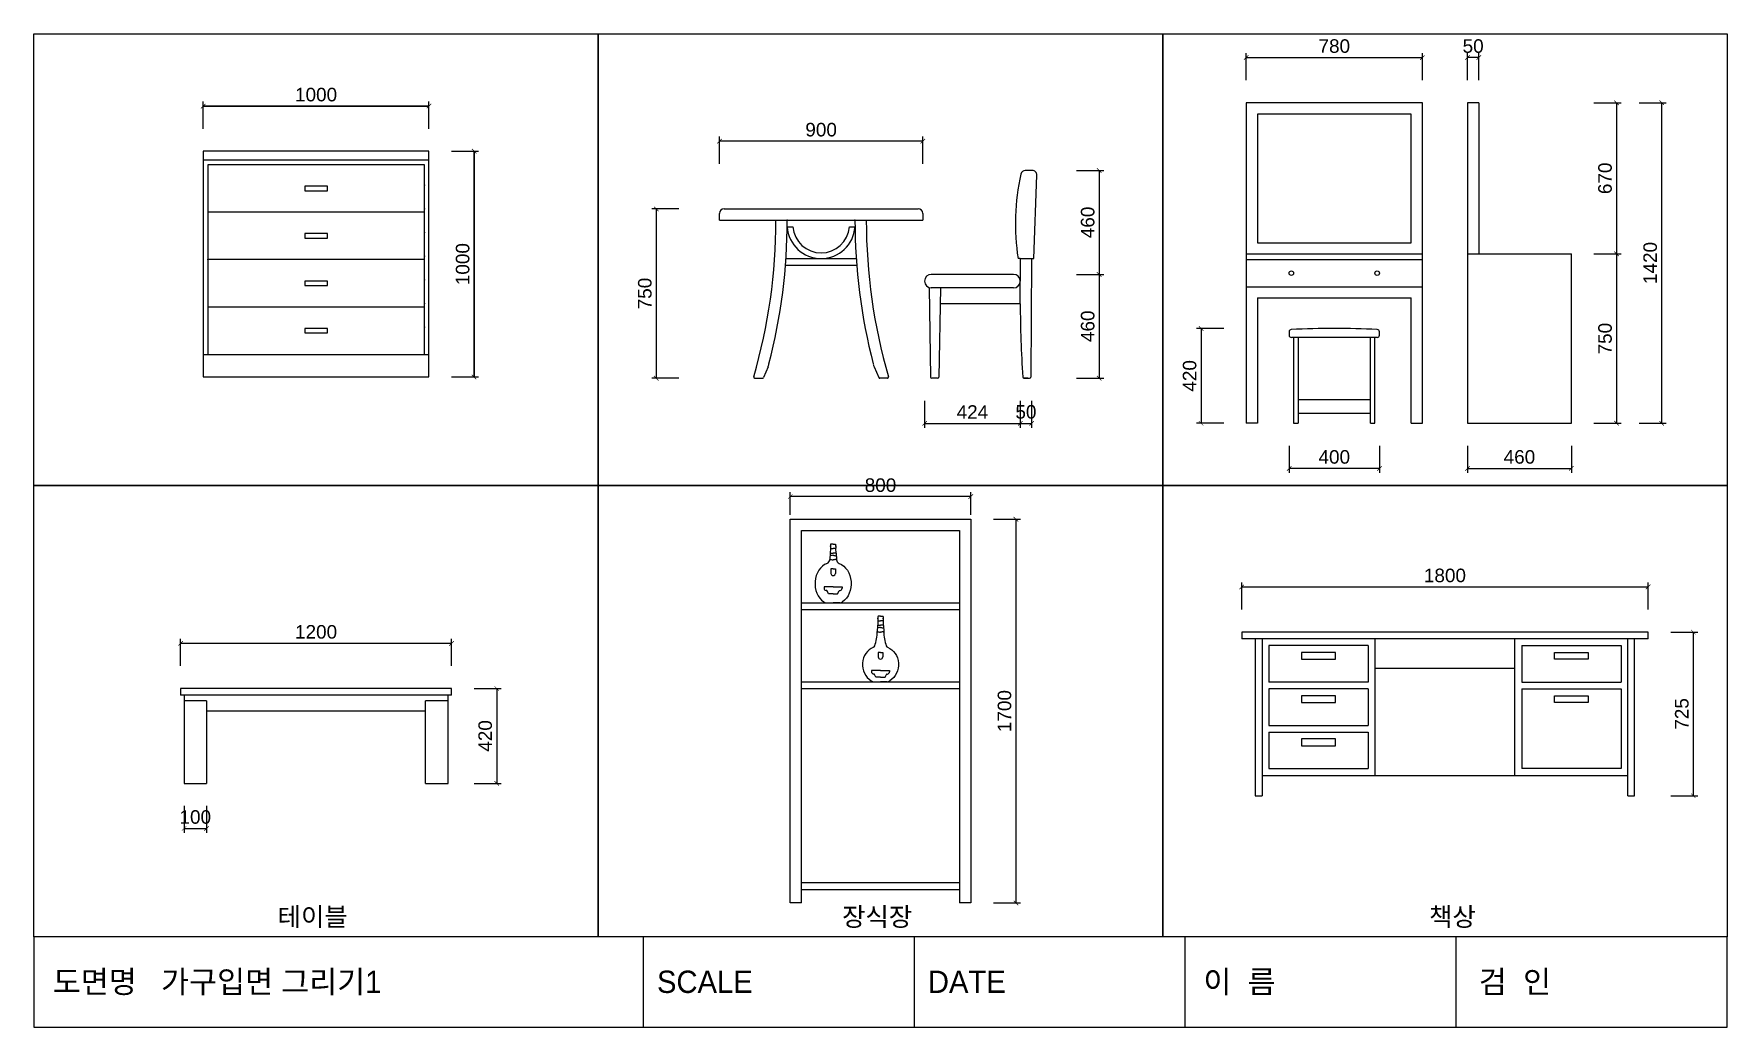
# Model space of a CAD drawing. Header units: millimetres. Extents: x 1100 to 8600, y 750 to 5150.
import ezdxf

# ---------------------------------------------------------------- set-up
doc = ezdxf.new("R2010")
doc.units = ezdxf.units.MM
doc.styles.add('Annotative', font='arial.ttf')
doc.styles.get("Standard").update_dxf_attribs({"font": ''})
doc.styles.get('Standard').set_extended_font_data('Gulim')
doc.dimstyles.new('kkk', dxfattribs={"dimtxt": 60, "dimasz": 20, "dimexe": 20, "dimexo": 20, "dimgap": 20, "dimtad": 1, "dimdec": 0, "dimtxsty": 'Annotative', "dimblk": 'ARCHTICK', "dimcen": 2.5, "dimclrd": 1, "dimclre": 1, "dimadec": 0, "dimazin": 0, "dimtfac": 1, "dimtdec": 0, "dimtmove": 0, "dimatfit": 3, "dimldrblk": 'ARCHTICK', "dimfxl": 100, "dimfxlon": 1, "dimarcsym": 0})

# ---------------------------------------------------------------- blocks, each defined once
blk = doc.blocks.new('*U69')
blk.add_lwpolyline([(1250, -1000), (-1250, -1000), (-1250, 1000), (1250, 1000)], close=True)
blk = doc.blocks.new('*U70')
at = {"color": 0, "linetype": 'ByBlock', "lineweight": -2, "transparency": 16777216}
for p in [(0, 2000), (2500, 2000), (5000, 2000), (0, 0), (2500, 0), (5000, 0)]:
    blk.add_blockref('*U69', p, dxfattribs=at)
blk = doc.blocks.new('*U72')
blk.add_lwpolyline([(-50, -10), (50, -10), (50, 10), (-50, 10)], close=True)
blk = doc.blocks.new('*U73')
at = {"color": 0, "linetype": 'ByBlock', "lineweight": -2, "transparency": 16777216}
for p in [(0, 0), (0, -210), (0, -420), (0, -630)]:
    blk.add_blockref('*U72', p, dxfattribs=at)
blk = doc.blocks.new('_ArchTick')
at = {"color": 0, "linetype": 'ByBlock', "const_width": 0.15}
blk.add_lwpolyline([(-0.5, -0.5), (0.5, 0.5)], dxfattribs=at)
blk = doc.blocks.new('*D74')
at = {"color": 1, "lineweight": -2, "transparency": 16777216}
for p, q in [((1850, 4730), (1850, 4850)), ((1850, 4830), (2850, 4830)), ((2850, 4730), (2850, 4850))]:
    blk.add_line(p, q, dxfattribs=at)
at = {"layer": 'Defpoints', "color": 0, "transparency": 16777216}
for p in [(2850, 4830), (1850, 4630), (2850, 4630)]:
    blk.add_point(p, dxfattribs=at)
at = {"color": 1, "lineweight": -2, "transparency": 16777216, "xscale": 20, "yscale": 20, "zscale": 20, "rotation": 180}
blk.add_blockref('_ArchTick', (1850, 4830), dxfattribs=at)
at = {"color": 1, "lineweight": -2, "transparency": 16777216, "xscale": 20, "yscale": 20, "zscale": 20}
blk.add_blockref('_ArchTick', (2850, 4830), dxfattribs=at)
at = {"color": 0, "transparency": 16777216, "insert": (2350, 4880.6), "char_height": 60, "attachment_point": 5, "style": 'Annotative'}
blk.add_mtext('1000', dxfattribs=at)
blk = doc.blocks.new('*D75')
at = {"color": 1, "lineweight": -2, "transparency": 16777216}
for p, q in [((2950, 4630), (3070, 4630)), ((3050, 4630), (3050, 3630)), ((2950, 3630), (3070, 3630))]:
    blk.add_line(p, q, dxfattribs=at)
at = {"layer": 'Defpoints', "color": 0, "transparency": 16777216}
for p in [(2850, 4630), (2850, 3630), (3050, 3630)]:
    blk.add_point(p, dxfattribs=at)
at = {"color": 1, "lineweight": -2, "transparency": 16777216, "xscale": 20, "yscale": 20, "zscale": 20}
for p, rotation in [((3050, 4630), 90), ((3050, 3630), 270)]:
    blk.add_blockref('_ArchTick', p, dxfattribs=dict(at, rotation=rotation))
at = {"color": 0, "transparency": 16777216, "insert": (2999.4, 4130), "char_height": 60, "attachment_point": 5, "rotation": 90, "style": 'Annotative'}
blk.add_mtext('1000', dxfattribs=at)
blk = doc.blocks.new('*D76')
at = {"color": 1, "lineweight": -2, "transparency": 16777216}
for p, q in [((1765, 1730), (1765, 1610)), ((1865, 1730), (1865, 1610)), ((1765, 1630), (1865, 1630))]:
    blk.add_line(p, q, dxfattribs=at)
at = {"layer": 'Defpoints', "color": 0, "transparency": 16777216}
for p in [(1765, 1833), (1865, 1830), (1865, 1630)]:
    blk.add_point(p, dxfattribs=at)
at = {"color": 1, "lineweight": -2, "transparency": 16777216, "xscale": 20, "yscale": 20, "zscale": 20, "rotation": 180}
blk.add_blockref('_ArchTick', (1765, 1630), dxfattribs=at)
at = {"color": 1, "lineweight": -2, "transparency": 16777216, "xscale": 20, "yscale": 20, "zscale": 20}
blk.add_blockref('_ArchTick', (1865, 1630), dxfattribs=at)
at = {"color": 0, "transparency": 16777216, "insert": (1815, 1680.6), "char_height": 60, "attachment_point": 5, "style": 'Annotative'}
blk.add_mtext('100', dxfattribs=at)
blk = doc.blocks.new('*D77')
at = {"color": 1, "lineweight": -2, "transparency": 16777216}
for p, q in [((3050, 2250), (3170, 2250)), ((3150, 2250), (3150, 1830)), ((3050, 1830), (3170, 1830))]:
    blk.add_line(p, q, dxfattribs=at)
at = {"layer": 'Defpoints', "color": 0, "transparency": 16777216}
for p in [(2350, 2250), (2885, 1830), (3150, 1830)]:
    blk.add_point(p, dxfattribs=at)
at = {"color": 1, "lineweight": -2, "transparency": 16777216, "xscale": 20, "yscale": 20, "zscale": 20}
for p, rotation in [((3150, 2250), 90), ((3150, 1830), 270)]:
    blk.add_blockref('_ArchTick', p, dxfattribs=dict(at, rotation=rotation))
at = {"color": 0, "transparency": 16777216, "insert": (3099.4, 2040), "char_height": 60, "attachment_point": 5, "rotation": 90, "style": 'Annotative'}
blk.add_mtext('420', dxfattribs=at)
blk = doc.blocks.new('*D78')
at = {"color": 1, "lineweight": -2, "transparency": 16777216}
for p, q in [((1750, 2350), (1750, 2470)), ((2950, 2450), (1750, 2450)), ((2950, 2350), (2950, 2470))]:
    blk.add_line(p, q, dxfattribs=at)
at = {"layer": 'Defpoints', "color": 0, "transparency": 16777216}
for p in [(1750, 2450), (1750, 2250), (2950, 2250)]:
    blk.add_point(p, dxfattribs=at)
at = {"color": 1, "lineweight": -2, "transparency": 16777216, "xscale": 20, "yscale": 20, "zscale": 20, "rotation": 180}
blk.add_blockref('_ArchTick', (1750, 2450), dxfattribs=at)
at = {"color": 1, "lineweight": -2, "transparency": 16777216, "xscale": 20, "yscale": 20, "zscale": 20}
blk.add_blockref('_ArchTick', (2950, 2450), dxfattribs=at)
at = {"color": 0, "transparency": 16777216, "insert": (2350, 2500.6), "char_height": 60, "attachment_point": 5, "style": 'Annotative'}
blk.add_mtext('1200', dxfattribs=at)
blk = doc.blocks.new('*D79')
at = {"color": 1, "lineweight": -2, "transparency": 16777216}
for p, q in [((6470, 4945), (6470, 5065)), ((6470, 5045), (7250, 5045)), ((7250, 4945), (7250, 5065))]:
    blk.add_line(p, q, dxfattribs=at)
at = {"layer": 'Defpoints', "color": 0, "transparency": 16777216}
for p in [(7250, 5045), (6470, 4845), (7250, 4845)]:
    blk.add_point(p, dxfattribs=at)
at = {"color": 1, "lineweight": -2, "transparency": 16777216, "xscale": 20, "yscale": 20, "zscale": 20, "rotation": 180}
blk.add_blockref('_ArchTick', (6470, 5045), dxfattribs=at)
at = {"color": 1, "lineweight": -2, "transparency": 16777216, "xscale": 20, "yscale": 20, "zscale": 20}
blk.add_blockref('_ArchTick', (7250, 5045), dxfattribs=at)
at = {"color": 0, "transparency": 16777216, "insert": (6860, 5095.6), "char_height": 60, "attachment_point": 5, "style": 'Annotative'}
blk.add_mtext('780', dxfattribs=at)
blk = doc.blocks.new('*D80')
at = {"color": 1, "lineweight": -2, "transparency": 16777216}
for p, q in [((7450, 4945), (7450, 5065)), ((7500, 5045), (7450, 5045)), ((7500, 4945), (7500, 5065))]:
    blk.add_line(p, q, dxfattribs=at)
at = {"layer": 'Defpoints', "color": 0, "transparency": 16777216}
for p in [(7450, 5045), (7450, 4845), (7500, 4845)]:
    blk.add_point(p, dxfattribs=at)
at = {"color": 1, "lineweight": -2, "transparency": 16777216, "xscale": 20, "yscale": 20, "zscale": 20, "rotation": 180}
blk.add_blockref('_ArchTick', (7450, 5045), dxfattribs=at)
at = {"color": 1, "lineweight": -2, "transparency": 16777216, "xscale": 20, "yscale": 20, "zscale": 20}
blk.add_blockref('_ArchTick', (7500, 5045), dxfattribs=at)
at = {"color": 0, "transparency": 16777216, "insert": (7475, 5095.6), "char_height": 60, "attachment_point": 5, "style": 'Annotative'}
blk.add_mtext('50', dxfattribs=at)
blk = doc.blocks.new('*D81')
at = {"color": 1, "lineweight": -2, "transparency": 16777216}
for p, q in [((8010, 4845), (8130, 4845)), ((8110, 4845), (8110, 4175)), ((8010, 4175), (8130, 4175))]:
    blk.add_line(p, q, dxfattribs=at)
at = {"layer": 'Defpoints', "color": 0, "transparency": 16777216}
for p in [(7500, 4845), (7500, 4175), (8110, 4175)]:
    blk.add_point(p, dxfattribs=at)
at = {"color": 1, "lineweight": -2, "transparency": 16777216, "xscale": 20, "yscale": 20, "zscale": 20}
for p, rotation in [((8110, 4845), 90), ((8110, 4175), 270)]:
    blk.add_blockref('_ArchTick', p, dxfattribs=dict(at, rotation=rotation))
at = {"color": 0, "transparency": 16777216, "insert": (8059.4, 4510), "char_height": 60, "attachment_point": 5, "rotation": 90, "style": 'Annotative'}
blk.add_mtext('670', dxfattribs=at)
blk = doc.blocks.new('*D82')
at = {"color": 1, "lineweight": -2, "transparency": 16777216}
for p, q in [((8010, 4175), (8130, 4175)), ((8110, 4175), (8110, 3425)), ((8010, 3425), (8130, 3425))]:
    blk.add_line(p, q, dxfattribs=at)
at = {"layer": 'Defpoints', "color": 0, "transparency": 16777216}
for p in [(7500, 4175), (7680, 3425), (8110, 3425)]:
    blk.add_point(p, dxfattribs=at)
at = {"color": 1, "lineweight": -2, "transparency": 16777216, "xscale": 20, "yscale": 20, "zscale": 20}
for p, rotation in [((8110, 4175), 90), ((8110, 3425), 270)]:
    blk.add_blockref('_ArchTick', p, dxfattribs=dict(at, rotation=rotation))
at = {"color": 0, "transparency": 16777216, "insert": (8059.4, 3800), "char_height": 60, "attachment_point": 5, "rotation": 90, "style": 'Annotative'}
blk.add_mtext('750', dxfattribs=at)
blk = doc.blocks.new('*D83')
at = {"color": 1, "lineweight": -2, "transparency": 16777216}
for p, q in [((8210, 4845), (8330, 4845)), ((8310, 4845), (8310, 3425)), ((8210, 3425), (8330, 3425))]:
    blk.add_line(p, q, dxfattribs=at)
at = {"layer": 'Defpoints', "color": 0, "transparency": 16777216}
for p in [(7450, 4845), (7450, 3425), (8310, 3425)]:
    blk.add_point(p, dxfattribs=at)
at = {"color": 1, "lineweight": -2, "transparency": 16777216, "xscale": 20, "yscale": 20, "zscale": 20}
for p, rotation in [((8310, 4845), 90), ((8310, 3425), 270)]:
    blk.add_blockref('_ArchTick', p, dxfattribs=dict(at, rotation=rotation))
at = {"color": 0, "transparency": 16777216, "insert": (8259.4, 4135), "char_height": 60, "attachment_point": 5, "rotation": 90, "style": 'Annotative'}
blk.add_mtext('1420', dxfattribs=at)
blk = doc.blocks.new('*D84')
at = {"color": 1, "lineweight": -2, "transparency": 16777216}
for p, q in [((6370, 3845), (6250, 3845)), ((6270, 3845), (6270, 3425)), ((6370, 3425), (6250, 3425))]:
    blk.add_line(p, q, dxfattribs=at)
at = {"layer": 'Defpoints', "color": 0, "transparency": 16777216}
for p in [(6860, 3845), (6270, 3425), (7040, 3425)]:
    blk.add_point(p, dxfattribs=at)
at = {"color": 1, "lineweight": -2, "transparency": 16777216, "xscale": 20, "yscale": 20, "zscale": 20}
for p, rotation in [((6270, 3845), 90), ((6270, 3425), 270)]:
    blk.add_blockref('_ArchTick', p, dxfattribs=dict(at, rotation=rotation))
at = {"color": 0, "transparency": 16777216, "insert": (6219.4, 3635), "char_height": 60, "attachment_point": 5, "rotation": 90, "style": 'Annotative'}
blk.add_mtext('420', dxfattribs=at)
blk = doc.blocks.new('*D85')
at = {"color": 1, "lineweight": -2, "transparency": 16777216}
for p, q in [((6660, 3325), (6660, 3205)), ((7060, 3325), (7060, 3205)), ((7060, 3225), (6660, 3225))]:
    blk.add_line(p, q, dxfattribs=at)
at = {"layer": 'Defpoints', "color": 0, "transparency": 16777216}
for p in [(6660, 3822.7), (7060, 3822.7), (6660, 3225)]:
    blk.add_point(p, dxfattribs=at)
at = {"color": 1, "lineweight": -2, "transparency": 16777216, "xscale": 20, "yscale": 20, "zscale": 20, "rotation": 180}
blk.add_blockref('_ArchTick', (6660, 3225), dxfattribs=at)
at = {"color": 1, "lineweight": -2, "transparency": 16777216, "xscale": 20, "yscale": 20, "zscale": 20}
blk.add_blockref('_ArchTick', (7060, 3225), dxfattribs=at)
at = {"color": 0, "transparency": 16777216, "insert": (6860, 3275.6), "char_height": 60, "attachment_point": 5, "style": 'Annotative'}
blk.add_mtext('400', dxfattribs=at)
blk = doc.blocks.new('*D86')
at = {"color": 1, "lineweight": -2, "transparency": 16777216}
for p, q in [((7450, 3325), (7450, 3205)), ((7910, 3325), (7910, 3205)), ((7450, 3225), (7910, 3225))]:
    blk.add_line(p, q, dxfattribs=at)
at = {"layer": 'Defpoints', "color": 0, "transparency": 16777216}
for p in [(7450, 3425), (7910, 3425), (7910, 3225)]:
    blk.add_point(p, dxfattribs=at)
at = {"color": 1, "lineweight": -2, "transparency": 16777216, "xscale": 20, "yscale": 20, "zscale": 20, "rotation": 180}
blk.add_blockref('_ArchTick', (7450, 3225), dxfattribs=at)
at = {"color": 1, "lineweight": -2, "transparency": 16777216, "xscale": 20, "yscale": 20, "zscale": 20}
blk.add_blockref('_ArchTick', (7910, 3225), dxfattribs=at)
at = {"color": 0, "transparency": 16777216, "insert": (7680, 3275.6), "char_height": 60, "attachment_point": 5, "style": 'Annotative'}
blk.add_mtext('460', dxfattribs=at)
blk = doc.blocks.new('*D87')
at = {"color": 1, "lineweight": -2, "transparency": 16777216}
for p, q in [((6450, 2600), (6450, 2720)), ((6450, 2700), (8250, 2700)), ((8250, 2600), (8250, 2720))]:
    blk.add_line(p, q, dxfattribs=at)
at = {"layer": 'Defpoints', "color": 0, "transparency": 16777216}
for p in [(8250, 2700), (6450, 2500), (8250, 2500)]:
    blk.add_point(p, dxfattribs=at)
at = {"color": 1, "lineweight": -2, "transparency": 16777216, "xscale": 20, "yscale": 20, "zscale": 20, "rotation": 180}
blk.add_blockref('_ArchTick', (6450, 2700), dxfattribs=at)
at = {"color": 1, "lineweight": -2, "transparency": 16777216, "xscale": 20, "yscale": 20, "zscale": 20}
blk.add_blockref('_ArchTick', (8250, 2700), dxfattribs=at)
at = {"color": 0, "transparency": 16777216, "insert": (7350, 2750.6), "char_height": 60, "attachment_point": 5, "style": 'Annotative'}
blk.add_mtext('1800', dxfattribs=at)
blk = doc.blocks.new('*D88')
at = {"color": 1, "lineweight": -2, "transparency": 16777216}
for p, q in [((8350, 2500), (8470, 2500)), ((8450, 2500), (8450, 1775)), ((8350, 1775), (8470, 1775))]:
    blk.add_line(p, q, dxfattribs=at)
at = {"layer": 'Defpoints', "color": 0, "transparency": 16777216}
for p in [(8250, 2500), (8190, 1775), (8450, 1775)]:
    blk.add_point(p, dxfattribs=at)
at = {"color": 1, "lineweight": -2, "transparency": 16777216, "xscale": 20, "yscale": 20, "zscale": 20}
for p, rotation in [((8450, 2500), 90), ((8450, 1775), 270)]:
    blk.add_blockref('_ArchTick', p, dxfattribs=dict(at, rotation=rotation))
at = {"color": 0, "transparency": 16777216, "insert": (8399.4, 2137.5), "char_height": 60, "attachment_point": 5, "rotation": 90, "style": 'Annotative'}
blk.add_mtext('725', dxfattribs=at)
blk = doc.blocks.new('*D89')
at = {"color": 1, "lineweight": -2, "transparency": 16777216}
for p, q in [((4450, 3020), (4450, 3120)), ((5250, 3100), (4450, 3100)), ((5250, 3020), (5250, 3120))]:
    blk.add_line(p, q, dxfattribs=at)
at = {"layer": 'Defpoints', "color": 0, "transparency": 16777216}
for p in [(4450, 3100), (4450, 3000), (5250, 3000)]:
    blk.add_point(p, dxfattribs=at)
at = {"color": 1, "lineweight": -2, "transparency": 16777216, "xscale": 20, "yscale": 20, "zscale": 20, "rotation": 180}
blk.add_blockref('_ArchTick', (4450, 3100), dxfattribs=at)
at = {"color": 1, "lineweight": -2, "transparency": 16777216, "xscale": 20, "yscale": 20, "zscale": 20}
blk.add_blockref('_ArchTick', (5250, 3100), dxfattribs=at)
at = {"color": 0, "transparency": 16777216, "insert": (4850, 3150.6), "char_height": 60, "attachment_point": 5, "style": 'Annotative'}
blk.add_mtext('800', dxfattribs=at)
blk = doc.blocks.new('*D90')
at = {"color": 1, "lineweight": -2, "transparency": 16777216}
for p, q in [((5350, 3000), (5470, 3000)), ((5450, 3000), (5450, 1300)), ((5350, 1300), (5470, 1300))]:
    blk.add_line(p, q, dxfattribs=at)
at = {"layer": 'Defpoints', "color": 0, "transparency": 16777216}
for p in [(5250, 3000), (5250, 1300), (5450, 1300)]:
    blk.add_point(p, dxfattribs=at)
at = {"color": 1, "lineweight": -2, "transparency": 16777216, "xscale": 20, "yscale": 20, "zscale": 20}
for p, rotation in [((5450, 3000), 90), ((5450, 1300), 270)]:
    blk.add_blockref('_ArchTick', p, dxfattribs=dict(at, rotation=rotation))
at = {"color": 0, "transparency": 16777216, "insert": (5399.4, 2150), "char_height": 60, "attachment_point": 5, "rotation": 90, "style": 'Annotative'}
blk.add_mtext('1700', dxfattribs=at)
blk = doc.blocks.new('*D92')
at = {"color": 1, "lineweight": -2, "transparency": 16777216}
for p, q in [((4137, 4574.7), (4137, 4694.7)), ((5037, 4674.7), (4137, 4674.7)), ((5037, 4574.7), (5037, 4694.7))]:
    blk.add_line(p, q, dxfattribs=at)
at = {"layer": 'Defpoints', "color": 0, "transparency": 16777216}
for p in [(4137, 4674.7), (4137, 4354.7), (5037, 4339.7)]:
    blk.add_point(p, dxfattribs=at)
at = {"color": 1, "lineweight": -2, "transparency": 16777216, "xscale": 20, "yscale": 20, "zscale": 20, "rotation": 180}
blk.add_blockref('_ArchTick', (4137, 4674.7), dxfattribs=at)
at = {"color": 1, "lineweight": -2, "transparency": 16777216, "xscale": 20, "yscale": 20, "zscale": 20}
blk.add_blockref('_ArchTick', (5037, 4674.7), dxfattribs=at)
at = {"color": 0, "transparency": 16777216, "insert": (4587, 4725.3), "char_height": 60, "attachment_point": 5, "style": 'Annotative'}
blk.add_mtext('900', dxfattribs=at)
blk = doc.blocks.new('*D93')
at = {"color": 1, "lineweight": -2, "transparency": 16777216}
for p, q in [((3957, 4374.7), (3837, 4374.7)), ((3857, 4374.7), (3857, 3624.7)), ((3957, 3624.7), (3837, 3624.7))]:
    blk.add_line(p, q, dxfattribs=at)
at = {"layer": 'Defpoints', "color": 0, "transparency": 16777216}
for p in [(4157, 4374.7), (3857, 3624.7), (4310.5, 3624.7)]:
    blk.add_point(p, dxfattribs=at)
at = {"color": 1, "lineweight": -2, "transparency": 16777216, "xscale": 20, "yscale": 20, "zscale": 20}
for p, rotation in [((3857, 4374.7), 90), ((3857, 3624.7), 270)]:
    blk.add_blockref('_ArchTick', p, dxfattribs=dict(at, rotation=rotation))
at = {"color": 0, "transparency": 16777216, "insert": (3806.3, 3999.7), "char_height": 60, "attachment_point": 5, "rotation": 90, "style": 'Annotative'}
blk.add_mtext('750', dxfattribs=at)
blk = doc.blocks.new('*D94')
at = {"color": 1, "lineweight": -2, "transparency": 16777216}
for p, q in [((5718.5, 4544.7), (5838.5, 4544.7)), ((5818.5, 4544.7), (5818.5, 4084.7)), ((5718.5, 4084.7), (5838.5, 4084.7))]:
    blk.add_line(p, q, dxfattribs=at)
at = {"layer": 'Defpoints', "color": 0, "transparency": 16777216}
for p in [(5506.8, 4544.7), (5439.1, 4084.7), (5818.5, 4084.7)]:
    blk.add_point(p, dxfattribs=at)
at = {"color": 1, "lineweight": -2, "transparency": 16777216, "xscale": 20, "yscale": 20, "zscale": 20}
for p, rotation in [((5818.5, 4544.7), 90), ((5818.5, 4084.7), 270)]:
    blk.add_blockref('_ArchTick', p, dxfattribs=dict(at, rotation=rotation))
at = {"color": 0, "transparency": 16777216, "insert": (5767.9, 4314.7), "char_height": 60, "attachment_point": 5, "rotation": 90, "style": 'Annotative'}
blk.add_mtext('460', dxfattribs=at)
blk = doc.blocks.new('*D96')
at = {"color": 1, "lineweight": -2, "transparency": 16777216}
for p, q in [((5718.5, 4084.7), (5838.5, 4084.7)), ((5818.5, 4084.7), (5818.5, 3624.7)), ((5718.5, 3624.7), (5838.5, 3624.7))]:
    blk.add_line(p, q, dxfattribs=at)
at = {"layer": 'Defpoints', "color": 0, "transparency": 16777216}
for p in [(5439.1, 4084.7), (5497.9, 3624.7), (5818.5, 3624.7)]:
    blk.add_point(p, dxfattribs=at)
at = {"color": 1, "lineweight": -2, "transparency": 16777216, "xscale": 20, "yscale": 20, "zscale": 20}
for p, rotation in [((5818.5, 4084.7), 90), ((5818.5, 3624.7), 270)]:
    blk.add_blockref('_ArchTick', p, dxfattribs=dict(at, rotation=rotation))
at = {"color": 0, "transparency": 16777216, "insert": (5767.9, 3854.7), "char_height": 60, "attachment_point": 5, "rotation": 90, "style": 'Annotative'}
blk.add_mtext('460', dxfattribs=at)
blk = doc.blocks.new('*D97')
at = {"color": 1, "lineweight": -2, "transparency": 16777216}
for p, q in [((5045.1, 3524.7), (5045.1, 3404.7)), ((5469.1, 3524.7), (5469.1, 3404.7)), ((5045.1, 3424.7), (5469.1, 3424.7))]:
    blk.add_line(p, q, dxfattribs=at)
at = {"layer": 'Defpoints', "color": 0, "transparency": 16777216}
for p in [(5045.1, 4054.7), (5469.1, 3854.7), (5469.1, 3424.7)]:
    blk.add_point(p, dxfattribs=at)
at = {"color": 1, "lineweight": -2, "transparency": 16777216, "xscale": 20, "yscale": 20, "zscale": 20, "rotation": 180}
blk.add_blockref('_ArchTick', (5045.1, 3424.7), dxfattribs=at)
at = {"color": 1, "lineweight": -2, "transparency": 16777216, "xscale": 20, "yscale": 20, "zscale": 20}
blk.add_blockref('_ArchTick', (5469.1, 3424.7), dxfattribs=at)
at = {"color": 0, "transparency": 16777216, "insert": (5257.1, 3474.8), "char_height": 60, "attachment_point": 5, "style": 'Annotative'}
blk.add_mtext('424', dxfattribs=at)
blk = doc.blocks.new('*D98')
at = {"color": 1, "lineweight": -2, "transparency": 16777216}
for p, q in [((5469.1, 3524.7), (5469.1, 3404.7)), ((5519.1, 3524.7), (5519.1, 3404.7)), ((5469.1, 3424.7), (5519.1, 3424.7))]:
    blk.add_line(p, q, dxfattribs=at)
at = {"layer": 'Defpoints', "color": 0, "transparency": 16777216}
for p in [(5519.1, 4154.7), (5469.1, 3954.7), (5519.1, 3424.7)]:
    blk.add_point(p, dxfattribs=at)
at = {"color": 1, "lineweight": -2, "transparency": 16777216, "xscale": 20, "yscale": 20, "zscale": 20, "rotation": 180}
blk.add_blockref('_ArchTick', (5469.1, 3424.7), dxfattribs=at)
at = {"color": 1, "lineweight": -2, "transparency": 16777216, "xscale": 20, "yscale": 20, "zscale": 20}
blk.add_blockref('_ArchTick', (5519.1, 3424.7), dxfattribs=at)
at = {"color": 0, "transparency": 16777216, "insert": (5494.1, 3475.3), "char_height": 60, "attachment_point": 5, "style": 'Annotative'}
blk.add_mtext('50', dxfattribs=at)

msp = doc.modelspace()

# ---------------------------------------------------------------- linework, layer by layer
for p, q in [((2850, 4830), (1850, 4830)), ((7250, 4845), (6470, 4845)), ((6470, 4845), (6470, 3425)), ((7250, 3425), (7250, 4845)), ((7500, 4845), (7450, 4845)), ((7450, 4845), (7450, 3425)), ((7500, 4845), (7500, 4175)), ((7200, 4795), (6520, 4795)), ((6520, 4795), (6520, 4225)), ((7200, 4225), (7200, 4795)), ((2850, 4630), (1850, 4630)), ((1850, 4630), (1850, 3630)), ((2850, 4590), (1850, 4590)), ((2850, 3630), (2850, 4630)), ((3050, 3630), (3050, 4630)), ((2830, 4570), (1870, 4570)), ((1870, 4570), (1870, 3730)), ((2830, 3730), (2830, 4570)), ((5522.8, 4544.7), (5490.9, 4544.7)), ((5529.1, 4154.7), (5542.8, 4523.9)), ((2830, 4360), (1870, 4360)), ((4137, 4324.7), (4137, 4354.7)), ((4157, 4374.7), (5017, 4374.7)), ((5037, 4354.7), (5037, 4324.7)), ((4137, 4324.7), (5037, 4324.7)), ((4436.8, 4294.7), (4461.9, 4294.7)), ((4712.1, 4294.7), (4737.1, 4294.7)), ((6520, 4225), (7200, 4225)), ((2830, 4150), (1870, 4150)), ((4431.3, 4154.7), (4742.6, 4154.7)), ((5469.1, 4154.7), (5459.1, 4154.7)), ((5469.1, 4154.7), (5469.1, 4054.7)), ((5469.1, 4154.7), (5529.1, 4154.7)), ((5519.1, 4154.7), (5515.2, 3629.6)), ((6470, 4175), (7250, 4175)), ((6470, 4150), (7250, 4150)), ((7450, 4175), (7910, 4175)), ((7910, 3425), (7910, 4175)), ((4429.1, 4124.7), (4744.8, 4124.7)), ((5045.1, 4054.7), (5045.1, 4054.7)), ((5065.1, 4084.7), (5065.1, 4082.9)), ((5439.1, 4084.7), (5075.1, 4084.7)), ((5469.1, 4054.7), (5469.1, 4054.7)), ((5469.1, 3954.7), (5469.1, 4054.7)), ((5065.1, 4026.4), (5065.1, 4024.7)), ((5065.1, 4024.7), (5072, 3629.6)), ((5439.1, 4024.7), (5075.1, 4024.7)), ((5115.1, 4024.7), (5108.2, 3629.6)), ((6470, 4030), (7250, 4030)), ((6520, 3980), (6520, 3425)), ((6520, 3980), (7200, 3980)), ((7200, 3425), (7200, 3980)), ((2830, 3940), (1870, 3940)), ((5469.1, 3954.7), (5113.8, 3954.7)), ((5519.1, 3954.7), (5517.6, 3954.7)), ((6660, 3830.5), (6660, 3815)), ((7060, 3815), (7060, 3830.5)), ((7050, 3805), (6670, 3805)), ((6680, 3805), (6680, 3425)), ((6700, 3805), (6700, 3425)), ((7020, 3425), (7020, 3805)), ((7040, 3425), (7040, 3805)), ((1850, 3730), (2850, 3730)), ((4351.9, 3675.1), (4331.9, 3627.7)), ((4822, 3675.1), (4842, 3627.7)), ((1850, 3630), (2850, 3630)), ((4293.6, 3624.7), (4327.3, 3624.7)), ((4880.3, 3624.7), (4846.6, 3624.7)), ((5103.2, 3624.7), (5077, 3624.7)), ((5485.6, 3624.7), (5510.2, 3624.7)), ((5502.3, 3624.7), (5485.6, 3624.7)), ((6700, 3530), (7020, 3530)), ((6700, 3470), (7020, 3470)), ((6520, 3425), (6470, 3425)), ((6680, 3425), (6700, 3425)), ((7020, 3425), (7040, 3425)), ((7200, 3425), (7250, 3425)), ((7450, 3425), (7910, 3425)), ((4450, 3000), (5250, 3000)), ((4450, 1300), (4450, 3000)), ((5250, 3000), (5250, 1300)), ((4500, 2950), (5200, 2950)), ((4500, 1300), (4500, 2950)), ((5200, 2950), (5200, 1300)), ((4627.6, 2850), (4640, 2850)), ((4628.8, 2870), (4627.7, 2850)), ((4628.8, 2889.1), (4627.8, 2871.1)), ((4628.8, 2870), (4640, 2870)), ((4640, 2890), (4629.8, 2890)), ((4640, 2890), (4650.2, 2890)), ((4651.2, 2870), (4640, 2870)), ((4652.4, 2850), (4640, 2850)), ((4651.2, 2889.1), (4652.2, 2871.1)), ((4651.2, 2870), (4652.3, 2850)), ((4626.6, 2849.1), (4625.2, 2821.9)), ((4640, 2780), (4630, 2780)), ((4630, 2780), (4630, 2760)), ((4640, 2780), (4650, 2780)), ((4650, 2780), (4650, 2760)), ((4653.4, 2849.1), (4654.8, 2821.9)), ((4640, 2700), (4600, 2700)), ((4600, 2700), (4600, 2694)), ((4640, 2700), (4680, 2700)), ((4680, 2700), (4680, 2694)), ((4500, 2630), (5200, 2630)), ((4612.1, 2683.8), (4609, 2684.1)), ((4610.1, 2630), (4640, 2630)), ((4620, 2670), (4613.7, 2682.7)), ((4640, 2670), (4620, 2670)), ((4640, 2670), (4660, 2670)), ((4669.9, 2630), (4640, 2630)), ((4660, 2670), (4666.3, 2682.7)), ((4667.9, 2683.8), (4671, 2684.1)), ((4500, 2600), (5200, 2600)), ((4838.8, 2550), (4837.7, 2530)), ((4838.8, 2569.1), (4837.8, 2551.1)), ((4838.8, 2550), (4850, 2550)), ((4850, 2570), (4839.8, 2570)), ((4850, 2570), (4860.2, 2570)), ((4861.2, 2550), (4850, 2550)), ((4861.2, 2569.1), (4862.2, 2551.1)), ((4861.2, 2550), (4862.3, 2530)), ((4836.6, 2529.1), (4835.2, 2501.9)), ((4837.6, 2530), (4850, 2530)), ((4862.4, 2530), (4850, 2530)), ((4863.4, 2529.1), (4864.8, 2501.9)), ((8250, 2500), (6450, 2500)), ((6450, 2500), (6450, 2470)), ((8250, 2470), (8250, 2500)), ((4850, 2410), (4840, 2410)), ((4840, 2410), (4840, 2390)), ((4850, 2410), (4860, 2410)), ((4860, 2410), (4860, 2390)), ((8250, 2470), (6450, 2470)), ((6510, 2470), (6510, 1775)), ((6540, 2470), (6540, 1775)), ((6570, 2440), (6570, 2278.3)), ((7010, 2440), (6570, 2440)), ((7010, 2440), (7010, 2278.3)), ((7040, 2470), (7040, 1865)), ((7660, 1865), (7660, 2470)), ((7690, 2440), (8130, 2440)), ((7690, 2440), (7690, 2278.3)), ((8130, 2440), (8130, 2278.3)), ((8160, 1775), (8160, 2470)), ((8190, 1775), (8190, 2470)), ((4850, 2330), (4810, 2330)), ((4810, 2330), (4810, 2324)), ((4850, 2330), (4890, 2330)), ((4890, 2330), (4890, 2324)), ((7040, 2340), (7660, 2340)), ((2950, 2250), (1750, 2250)), ((1750, 2250), (1750, 2220)), ((2950, 2220), (2950, 2250)), ((4500, 2280), (5200, 2280)), ((4500, 2250), (5200, 2250)), ((4822.1, 2313.8), (4819, 2314.1)), ((4820.1, 2280), (4850, 2280)), ((4830, 2300), (4823.7, 2312.7)), ((4850, 2300), (4830, 2300)), ((4850, 2300), (4870, 2300)), ((4879.9, 2280), (4850, 2280)), ((4870, 2300), (4876.3, 2312.7)), ((4877.9, 2313.8), (4881, 2314.1)), ((7010, 2278.3), (6570, 2278.3)), ((7690, 2278.3), (8130, 2278.3)), ((2950, 2220), (1750, 2220)), ((1765, 2220), (1765, 1830)), ((1865, 2195), (1765, 2195)), ((1865, 2195), (1865, 1830)), ((2835, 1830), (2835, 2195)), ((2935, 2195), (2835, 2195)), ((2935, 1830), (2935, 2220)), ((7010, 2248.3), (6570, 2248.3)), ((6570, 2248.3), (6570, 2086.7)), ((7010, 2248.3), (7010, 2086.7)), ((7690, 2248.3), (8130, 2248.3)), ((7690, 2248.3), (7690, 2086.7)), ((8130, 2248.3), (8130, 2086.7)), ((2835, 2150), (1865, 2150)), ((6570, 2086.7), (7010, 2086.7)), ((6570, 2056.7), (7010, 2056.7)), ((6570, 2056.7), (6570, 1895)), ((7010, 2056.7), (7010, 1895)), ((7690, 2086.7), (7690, 2056.7)), ((7690, 2056.7), (7690, 1895)), ((8130, 2086.7), (8130, 2056.7)), ((8130, 2056.7), (8130, 1895)), ((6570, 1895), (7010, 1895)), ((8130, 1895), (7690, 1895)), ((1765, 1830), (1865, 1830)), ((2835, 1830), (2935, 1830)), ((6540, 1865), (8160, 1865)), ((6510, 1775), (6540, 1775)), ((8160, 1775), (8190, 1775)), ((4500, 1390), (5200, 1390)), ((4500, 1360), (5200, 1360)), ((4500, 1300), (4450, 1300)), ((5250, 1300), (5200, 1300)), ((1100, 1150), (1100, 750)), ((3800, 750), (3800, 1150)), ((5000, 750), (5000, 1150)), ((6200, 750), (6200, 1150)), ((7400, 750), (7400, 1150)), ((8600, 750), (8600, 1150)), ((1100, 750), (8600, 750))]:
    msp.add_line(p, q)
for points in [[(6715, 2380), (6865, 2380), (6865, 2410), (6715, 2410)], [(7985, 2380), (7835, 2380), (7835, 2410), (7985, 2410)], [(6715, 2188.3), (6865, 2188.3), (6865, 2218.3), (6715, 2218.3)], [(7985, 2188.3), (7835, 2188.3), (7835, 2218.3), (7985, 2218.3)], [(6715, 1996.7), (6865, 1996.7), (6865, 2026.7), (6715, 2026.7)]]:
    msp.add_lwpolyline(points, close=True)
for centre in [(6670, 4090), (7050, 4090)]:
    msp.add_circle(centre, 10)
for centre, radius, start, end in [((6488, 4308.2), 1040.3, 167.75335, 188.48927), ((5490.9, 4524.7), 20, 90, 167.75335), ((5522.8, 4524.7), 20, 357.86905, 90), ((4157, 4354.7), 20, 90, 180), ((5017, 4354.7), 20, 0, 90), ((1887, 4324.7), 2500, 343.89222, 0), ((1887, 4324.7), 2550, 345.53187, 0), ((4587, 4305.2), 150.5, 184.01707, 355.98293), ((4587, 4305.2), 125.5, 184.81873, 355.18127), ((7287, 4324.7), 2550, 180, 194.46813), ((7287, 4324.7), 2500, 180, 196.10778), ((5075.1, 4054.7), 30, 90, 180), ((5075.1, 4054.7), 30, 180, 270), ((5439.1, 4054.7), 30, 0, 90), ((5439.1, 4054.7), 30, 270, 0), ((10051.8, 3954.7), 4582.7, 180, 184.07119), ((6670, 3830.5), 10, 92.72769, 180), ((6860, -157.5), 4002.5, 87.27231, 92.72769), ((7050, 3830.5), 10, 0, 87.27231), ((6670, 3815), 10, 180, 270), ((7050, 3815), 10, 270, 0), ((4268.9, 3710), 90, 337.16635, 345.53187), ((4905, 3710), 90, 194.46813, 202.83365), ((4293.6, 3629.7), 5, 163.89222, 270), ((4327.3, 3629.7), 5, 270, 337.16635), ((4846.6, 3629.7), 5, 202.83365, 270), ((4880.3, 3629.7), 5, 270, 16.10778), ((5077, 3629.7), 5, 181, 270), ((5103.2, 3629.7), 5, 270, 359), ((5485.6, 3629.7), 5, 184.07119, 270), ((5510.2, 3629.7), 5, 270, 359.57559), ((4627.6, 2849), 1, 90, 177.06433), ((4628.8, 2871), 1, 176.82017, 270), ((4629.8, 2889), 1, 90, 176.82017), ((4650.2, 2889), 1, 3.17983, 90), ((4651.2, 2871), 1, 270, 3.17983), ((4652.4, 2849), 1, 2.93567, 90), ((4605.2, 2822.9), 20, 292.93845, 357.06433), ((4674.8, 2822.9), 20, 182.93567, 247.06155), ((4640, 2760), 10, 180, 270), ((4640, 2760), 10, 270, 0), ((4610.1, 2650), 20, 234.31051, 270), ((4610, 2694), 10, 180, 264.28941), ((4611.9, 2681.8), 2, 26.56505, 84.28941), ((4668.1, 2681.8), 2, 95.71059, 153.43495), ((4669.9, 2650), 20, 270, 305.68949), ((4670, 2694), 10, 275.71059, 0), ((4838.8, 2551), 1, 176.82017, 270), ((4839.8, 2569), 1, 90, 176.82017), ((4860.2, 2569), 1, 3.17983, 90), ((4861.2, 2551), 1, 270, 3.17983), ((4641.5, 2502.1), 193.7, 340.96244, 359.93859), ((4837.6, 2529), 1, 90, 177.06433), ((4862.4, 2529), 1, 2.93567, 90), ((5058.5, 2502.1), 193.7, 180.06141, 199.03756), ((4815.2, 2442.1), 10, 292.70805, 340.96244), ((4884.8, 2442.1), 10, 199.03756, 247.29195), ((4850, 2390), 10, 180, 270), ((4850, 2390), 10, 270, 0), ((4820.1, 2300), 20, 234.31051, 270), ((4820, 2324), 10, 180, 264.28941), ((4821.9, 2311.8), 2, 26.56505, 84.28941), ((4878.1, 2311.8), 2, 95.71059, 153.43495), ((4879.9, 2300), 20, 270, 305.68949), ((4880, 2324), 10, 275.71059, 0)]:
    msp.add_arc(centre, radius, start, end)
for centre, major_axis, ratio, start_param, end_param in [((4640, 2715), (0, -95), 0.843748, 9.767747, 12.021507), ((4640, 2830), (-20, 0), 0.5, 0.744649, 1.570796), ((4640, 2830), (-20, 0), 0.5, 4.712389, 5.487266), ((4850, 2510), (-20, 0), 0.5, 0.744649, 1.570796), ((4850, 2510), (-20, 0), 0.5, 4.712389, 5.487266), ((4850, 2354.8), (-16.4, 82.6), 0.948833, 0.190847, 2.390914)]:
    msp.add_ellipse(centre, major_axis=major_axis, ratio=ratio, start_param=start_param, end_param=end_param)
at = {"extrusion": (0, 0, -1)}
for centre, major_axis, ratio, start_param, end_param in [((4640, 2830), (20, 0), 0.5, 4.712389, 5.487266), ((4640, 2830), (20, 0), 0.5, 0.744649, 1.570796), ((4640, 2715), (0, -95), 0.843748, 9.767747, 12.021507), ((4850, 2510), (20, 0), 0.5, 4.712389, 5.487266), ((4850, 2510), (20, 0), 0.5, 0.744649, 1.570796), ((4850, 2354.8), (16.4, 82.6), 0.948833, 0.190847, 2.390914)]:
    msp.add_ellipse(centre, major_axis=major_axis, ratio=ratio, start_param=start_param, end_param=end_param, dxfattribs=at)
for p in [(2830, 4480), (2830, 4375), (2830, 4375), (4437, 4324.7), (4437, 4324.7), (4737, 4324.7), (2830, 4270), (1870, 4150), (2830, 4165), (2830, 4165), (2830, 4165), (2830, 4060), (2830, 3955), (2830, 3955), (2830, 3955), (2830, 3850), (4628.3, 2880), (4651.7, 2880), (4625, 2820), (4655, 2820), (4838.3, 2560), (4861.7, 2560), (4835, 2500), (4865, 2500)]:
    msp.add_point(p)

# ---------------------------------------------------------------- block references
for name, p in [('*U70', (2350, 2150)), ('*U73', (2350, 4465))]:
    msp.add_blockref(name, p)

# ---------------------------------------------------------------- texts
at = {"char_height": 82.36, "width": 1482.11, "attachment_point": 1}
for s, insert in [('테이블', (2180, 1280)), ('장식장', (4680, 1280)), ('책상 ', (7280, 1280))]:
    msp.add_mtext(s, dxfattribs=dict(at, insert=insert))
at = {"attachment_point": 1}
for s, insert, char_height in [('도면명   가구입면 그리기1', (1183.5, 1000.3), 98.849), ('SCALE', (3860, 1000.3), 98.85), ('DATE', (5060, 1000.3), 98.85), ('이  름', (6280, 1000.3), 98.85), ('검  인', (7500, 1000.3), 98.85)]:
    msp.add_mtext(s, dxfattribs=dict(at, insert=insert, char_height=char_height))

# ---------------------------------------------------------------- dimensions: what is measured, and where the dimension line sits
for base, p1, p2, picture, middle in [((7250, 5045), (6470, 4845), (7250, 4845), '*D79', (6860, 5095.6)), ((2850, 4830), (1850, 4630), (2850, 4630), '*D74', (2350, 4880.6)), ((4137, 4674.7), (5037, 4339.7), (4137, 4354.7), '*D92', (4587, 4725.3)), ((5469.1, 3424.7), (5045.1, 4054.7), (5469.1, 3854.7), '*D97', (5257.1, 3474.8)), ((6660, 3225), (7060, 3822.7), (6660, 3822.7), '*D85', (6860, 3275.6)), ((7910, 3225), (7450, 3425), (7910, 3425), '*D86', (7680, 3275.6)), ((4450, 3100), (5250, 3000), (4450, 3000), '*D89', (4850, 3150.6)), ((8250, 2700), (6450, 2500), (8250, 2500), '*D87', (7350, 2750.6)), ((1750, 2450), (2950, 2250), (1750, 2250), '*D78', (2350, 2500.6))]:
    dim = msp.add_linear_dim(base=base, p1=p1, p2=p2, dimstyle='kkk')
    dim.commit()
    dim.dimension.update_dxf_attribs({"geometry": picture, "text_midpoint": middle})
for base, p1, p2, picture, middle in [((7450, 5045), (7500, 4845), (7450, 4845), '*D80', (7475, 5045)), ((5519.1, 3424.7), (5469.1, 3954.7), (5519.1, 4154.7), '*D98', (5494.1, 3424.7)), ((1865, 1630), (1765, 1833), (1865, 1830), '*D76', (1815, 1630))]:
    dim = msp.add_linear_dim(base=base, p1=p1, p2=p2, dimstyle='kkk')
    dim.commit()
    dim.dimension.update_dxf_attribs({"geometry": picture, "text_midpoint": middle, "dimtype": 160})
for base, p1, p2, picture, middle in [((8310, 3425), (7450, 4845), (7450, 3425), '*D83', (8259.4, 4135)), ((8110, 4175), (7500, 4845), (7500, 4175), '*D81', (8059.4, 4510)), ((3050, 3630), (2850, 4630), (2850, 3630), '*D75', (2999.4, 4130)), ((5818.5, 4084.7), (5506.8, 4544.7), (5439.1, 4084.7), '*D94', (5767.9, 4314.7)), ((3857, 3624.7), (4157, 4374.7), (4310.5, 3624.7), '*D93', (3806.3, 3999.7)), ((8110, 3425), (7500, 4175), (7680, 3425), '*D82', (8059.4, 3800)), ((5818.5, 3624.7), (5439.1, 4084.7), (5497.9, 3624.7), '*D96', (5767.9, 3854.7)), ((6270, 3425), (6860, 3845), (7040, 3425), '*D84', (6219.4, 3635)), ((5450, 1300), (5250, 3000), (5250, 1300), '*D90', (5399.4, 2150)), ((8450, 1775), (8250, 2500), (8190, 1775), '*D88', (8399.4, 2137.5)), ((3150, 1830), (2350, 2250), (2885, 1830), '*D77', (3099.4, 2040))]:
    dim = msp.add_linear_dim(base=base, p1=p1, p2=p2, angle=90, dimstyle='kkk')
    dim.commit()
    dim.dimension.update_dxf_attribs({"geometry": picture, "text_midpoint": middle})

doc.saveas('drawing.dxf')
